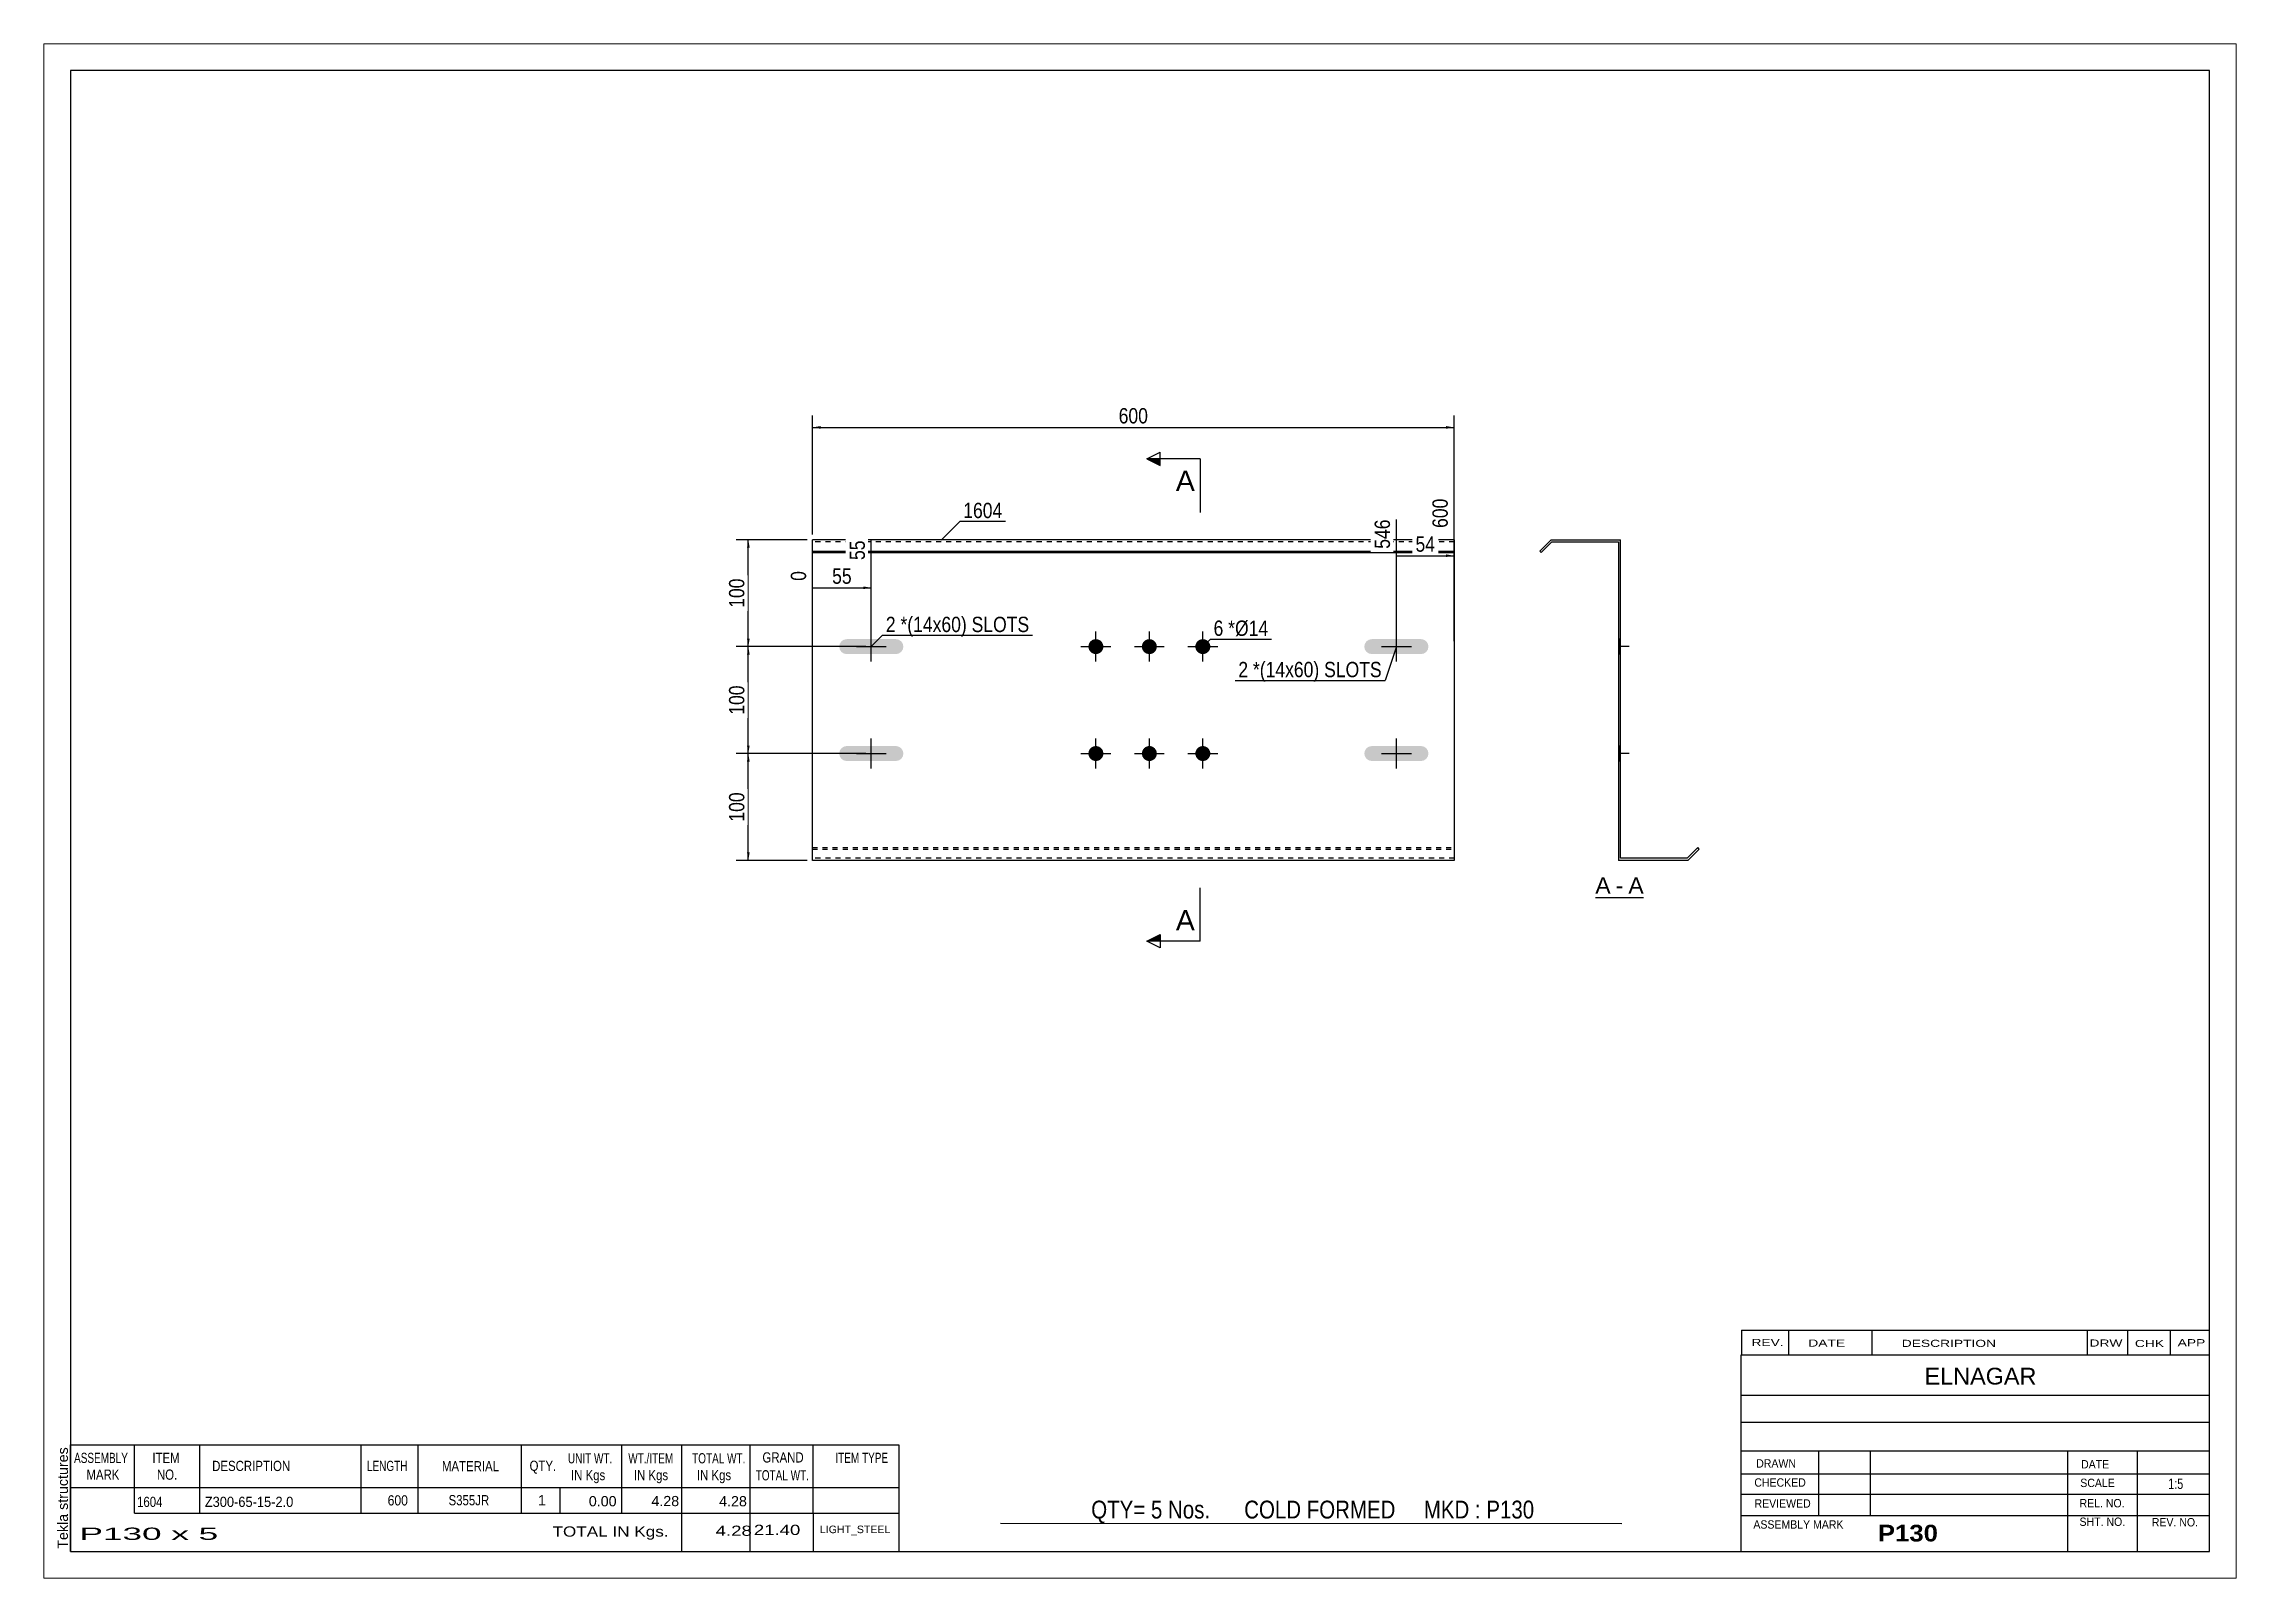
# Paper-space layout 'Layout1' of a CAD drawing. Header units: millimetres. Extents: x 0 to 410, y 0 to 287.
# The model-space entities are those that its viewports show. They can reach past a viewport. Long polylines and large blocks are cut down to what shows.
import ezdxf

# ---------------------------------------------------------------- set-up
doc = ezdxf.new("R2010")
doc.units = ezdxf.units.MM
doc.linetypes.add('DXK_LINE_DOT1', pattern=[1.8814, 0.9407, -0.9407])
doc.layers.add('Viewport layer', color=7, linetype='Continuous', plot=False)
doc.styles.add('Arial', font='ARIAL.TTF', dxfattribs={"height": 0.2})
doc.styles.add('Arial Bold', font='ARIALBD.TTF', dxfattribs={"height": 0.2})
doc.styles.add('Arial Narrow', font='ARIALN.TTF', dxfattribs={"height": 0.2})

# ---------------------------------------------------------------- blocks, each defined once
blk = doc.blocks.new('Unknown-628701822-1200')
at = {"color": 5, "linetype": 'Continuous'}
for p, q in [((261.25, 117.75), (-138.75, 117.75)), ((-138.75, 117.75), (-138.75, -159.25)), ((261.25, -159.25), (261.25, 117.75)), ((-138.75, -159.25), (261.25, -159.25))]:
    blk.add_line(p, q, dxfattribs=at)
at = {"color": 174, "linetype": 'Continuous', "style": 'Arial'}
blk.add_text('Tekla structures', height=1.9102, rotation=90, dxfattribs=at).set_placement((-139.25, -158.75))
blk = doc.blocks.new('Unknown-628701822-12 - 1339')
at = {"color": 7, "linetype": 'Continuous'}
blk.add_line((146.41, -36.95), (155.44, -36.95), dxfattribs=at)
at = {"color": 0, "linetype": 'Continuous'}
blk.add_wipeout([(149.25, -36.2), (149.25, -33), (146.41, -33), (146.41, -36.2)], dxfattribs=at)
blk.add_wipeout([(151.63, -36.2), (151.63, -33), (150.21, -33), (150.21, -36.2)], dxfattribs=at)
at = {"color": 96, "linetype": 'Continuous', "style": 'Arial'}
blk.add_text('A', height=3.06, dxfattribs=at).set_placement((146.41, -36.2))
at = {"color": 0, "linetype": 'Continuous'}
blk.add_wipeout([(155.44, -36.2), (155.44, -33), (152.59, -33), (152.59, -36.2)], dxfattribs=at)
at = {"color": 96, "linetype": 'Continuous', "style": 'Arial'}
for s, p in [('-', (150.21, -36.2)), ('A', (152.59, -36.2))]:
    blk.add_text(s, height=3.06, dxfattribs=at).set_placement(p)
blk = doc.blocks.new('Bolt-628701822-1251 - 1220')
at = {"linetype": 'Continuous'}
for points in [[(15.6, 11.4), (6.4, 11.4), (5.86, 11.29), (5.41, 10.99), (5.11, 10.53), (5, 10), (5.11, 9.46), (5.41, 9.01), (5.86, 8.71), (6.4, 8.6), (15.6, 8.6), (16.14, 8.71), (16.59, 9.01), (16.89, 9.46), (17, 10), (16.89, 10.53), (16.59, 10.99), (16.14, 11.29)], [(15.6, -8.6), (6.4, -8.6), (5.86, -8.71), (5.41, -9.01), (5.11, -9.47), (5, -10), (5.11, -10.54), (5.41, -10.99), (5.86, -11.29), (6.4, -11.4), (15.6, -11.4), (16.14, -11.29), (16.59, -10.99), (16.89, -10.54), (17, -10), (16.89, -9.47), (16.59, -9.01), (16.14, -8.71)]]:
    blk.add_hatch(color=3, dxfattribs=at).paths.add_polyline_path(points)
at = {"color": 3, "linetype": 'Continuous'}
for p, q in [((11, 7.2), (11, 12.8)), ((8.2, 10), (13.8, 10)), ((11, -12.8), (11, -7.2)), ((8.2, -10), (13.8, -10))]:
    blk.add_line(p, q, dxfattribs=at)
blk = doc.blocks.new('Part-628701822-1272 - 1220')
at = {"color": 2, "linetype": 'Continuous'}
for p, q in [((0, -30), (0, 30)), ((120, 30), (0, 30)), ((120, 30), (120, -30)), ((0, 27.88), (120, 27.88)), ((0, 27.6), (120, 27.6)), ((120, -30), (0, -30))]:
    blk.add_line(p, q, dxfattribs=at)
at = {"color": 7, "linetype": 'DXK_LINE_DOT1'}
for p, q in [((120, 29.6), (0, 29.6)), ((0, -27.6), (120, -27.6)), ((0, -27.88), (120, -27.88)), ((120, -29.6), (0, -29.6))]:
    blk.add_line(p, q, dxfattribs=at)
blk = doc.blocks.new('Bolt-628701822-1256 - 1220')
at = {"linetype": 'Continuous'}
for points in [[(113.8, 11.4), (104.6, 11.4), (104.06, 11.29), (103.61, 10.99), (103.31, 10.53), (103.2, 10), (103.31, 9.46), (103.61, 9.01), (104.06, 8.71), (104.6, 8.6), (113.8, 8.6), (114.34, 8.71), (114.79, 9.01), (115.09, 9.46), (115.2, 10), (115.09, 10.53), (114.79, 10.99), (114.34, 11.29)], [(113.8, -8.6), (104.6, -8.6), (104.06, -8.71), (103.61, -9.01), (103.31, -9.47), (103.2, -10), (103.31, -10.54), (103.61, -10.99), (104.06, -11.29), (104.6, -11.4), (113.8, -11.4), (114.34, -11.29), (114.79, -10.99), (115.09, -10.54), (115.2, -10), (115.09, -9.47), (114.79, -9.01), (114.34, -8.71)]]:
    blk.add_hatch(color=3, dxfattribs=at).paths.add_polyline_path(points)
at = {"color": 3, "linetype": 'Continuous'}
for p, q in [((109.2, 7.2), (109.2, 12.8)), ((106.4, 10), (112, 10)), ((109.2, -12.8), (109.2, -7.2)), ((106.4, -10), (112, -10))]:
    blk.add_line(p, q, dxfattribs=at)
blk = doc.blocks.new('Bolt-628701822-1348 - 1220')
at = {"linetype": 'Continuous'}
for points in [[(51.6, 10, -1), (54.4, 10, -1)], [(61.6, 10, -1), (64.4, 10, -1)], [(71.6, 10, -1), (74.4, 10, -1)], [(51.6, -10, -1), (54.4, -10, -1)], [(61.6, -10, -1), (64.4, -10, -1)], [(71.6, -10, -1), (74.4, -10, -1)]]:
    blk.add_hatch(color=3, dxfattribs=at).paths.add_polyline_path(points)
at = {"color": 3, "linetype": 'Continuous'}
for p, q in [((53, 7.2), (53, 12.8)), ((63, 7.2), (63, 12.8)), ((73, 7.2), (73, 12.8)), ((50.2, 10), (55.8, 10)), ((60.2, 10), (65.8, 10)), ((70.2, 10), (75.8, 10)), ((53, -12.8), (53, -7.2)), ((63, -12.8), (63, -7.2)), ((73, -12.8), (73, -7.2)), ((50.2, -10), (55.8, -10)), ((60.2, -10), (65.8, -10)), ((70.2, -10), (75.8, -10))]:
    blk.add_line(p, q, dxfattribs=at)
blk = doc.blocks.new('Bolt-628701822-1343 - 1339')
at = {"linetype": 'Continuous'}
for points in [[(150.72, 11.4), (150.72, 8.6), (151.12, 8.6), (151.12, 11.4)], [(150.72, -8.6), (150.72, -11.4), (151.12, -11.4), (151.12, -8.6)]]:
    blk.add_hatch(color=3, dxfattribs=at).paths.add_polyline_path(points)
at = {"color": 3, "linetype": 'Continuous'}
for p, q in [((151.12, 11.4), (150.72, 11.4)), ((152.72, 10), (150.72, 10)), ((151.12, 8.6), (150.72, 8.6)), ((151.12, -8.6), (150.72, -8.6)), ((152.72, -10), (150.72, -10)), ((151.12, -11.4), (150.72, -11.4))]:
    blk.add_line(p, q, dxfattribs=at)
blk = doc.blocks.new('Bolt-628701822-1342 - 1339')
at = {"linetype": 'Continuous'}
for points in [[(150.72, 11.4), (150.72, 8.6), (151.12, 8.6), (151.12, 11.4)], [(150.72, -8.6), (150.72, -11.4), (151.12, -11.4), (151.12, -8.6)]]:
    blk.add_hatch(color=3, dxfattribs=at).paths.add_polyline_path(points)
at = {"color": 3, "linetype": 'Continuous'}
for p, q in [((151.12, 11.4), (150.72, 11.4)), ((152.72, 10), (150.72, 10)), ((151.12, 8.6), (150.72, 8.6)), ((151.12, -8.6), (150.72, -8.6)), ((152.72, -10), (150.72, -10)), ((151.12, -11.4), (150.72, -11.4))]:
    blk.add_line(p, q, dxfattribs=at)
blk = doc.blocks.new('Bolt-628701822-1408 - 1339')
at = {"linetype": 'Continuous'}
for points in [[(150.72, 11.4), (150.72, 8.6), (151.12, 8.6), (151.12, 11.4)], [(150.72, 11.4), (150.72, 8.6), (151.12, 8.6), (151.12, 11.4)], [(150.72, 11.4), (150.72, 8.6), (151.12, 8.6), (151.12, 11.4)], [(150.72, -8.6), (150.72, -11.4), (151.12, -11.4), (151.12, -8.6)], [(150.72, -8.6), (150.72, -11.4), (151.12, -11.4), (151.12, -8.6)], [(150.72, -8.6), (150.72, -11.4), (151.12, -11.4), (151.12, -8.6)]]:
    blk.add_hatch(color=3, dxfattribs=at).paths.add_polyline_path(points)
at = {"color": 3, "linetype": 'Continuous'}
for p, q in [((151.12, 11.4), (150.72, 11.4)), ((151.12, 11.4), (150.72, 11.4)), ((151.12, 11.4), (150.72, 11.4)), ((152.72, 10), (150.72, 10)), ((152.72, 10), (150.72, 10)), ((152.72, 10), (150.72, 10)), ((151.12, 8.6), (150.72, 8.6)), ((151.12, 8.6), (150.72, 8.6)), ((151.12, 8.6), (150.72, 8.6)), ((151.12, -8.6), (150.72, -8.6)), ((151.12, -8.6), (150.72, -8.6)), ((151.12, -8.6), (150.72, -8.6)), ((152.72, -10), (150.72, -10)), ((152.72, -10), (150.72, -10)), ((152.72, -10), (150.72, -10)), ((151.12, -11.4), (150.72, -11.4)), ((151.12, -11.4), (150.72, -11.4)), ((151.12, -11.4), (150.72, -11.4))]:
    blk.add_line(p, q, dxfattribs=at)
blk = doc.blocks.new('Part-628701822-1344 - 1339')
at = {"color": 2, "linetype": 'Continuous'}
for p, q in [((138.12, 30), (136, 27.88)), ((136.28, 27.6), (138.29, 29.6)), ((138.12, 30), (151.12, 30)), ((138.29, 29.6), (150.72, 29.6)), ((150.72, 29.6), (150.72, -30)), ((151.12, -29.6), (151.12, 30)), ((136, 27.88), (136.28, 27.6)), ((165.56, -27.6), (163.56, -29.6)), ((163.72, -30), (165.84, -27.88)), ((165.84, -27.88), (165.56, -27.6)), ((163.72, -30), (150.72, -30)), ((163.56, -29.6), (151.12, -29.6))]:
    blk.add_line(p, q, dxfattribs=at)
blk = doc.blocks.new('StraightDimension-628701822-1275 - 1220')
at = {"linetype": 'Continuous'}
for points in [[(1.5, 50.75), (0, 51), (1.5, 51.25)], [(118.5, 51.25), (120, 51), (118.5, 50.75)]]:
    blk.add_hatch(color=7, dxfattribs=at).paths.add_polyline_path(points)
at = {"color": 7, "linetype": 'Continuous'}
for p, q in [((0, 31), (0, 53.25)), ((0, 51), (120, 51)), ((120, 31), (120, 53.25))]:
    blk.add_line(p, q, dxfattribs=at)
at = {"color": 0}
blk.add_wipeout([(63.34, 51.15), (63.34, 55.35), (56.66, 55.35), (56.66, 51.15)], dxfattribs=at)
at = {"color": 3, "style": 'Arial Narrow'}
blk.add_text('600', height=2.863, dxfattribs=at).set_placement((57.26, 51.75))
blk = doc.blocks.new('StraightDimension-628701822-1280 - 1220')
at = {"linetype": 'Continuous'}
for points in [[(-12.25, -11.5), (-12, -10), (-11.75, -11.5)], [(-11.75, -28.5), (-12, -30), (-12.25, -28.5)]]:
    blk.add_hatch(color=7, dxfattribs=at).paths.add_polyline_path(points)
at = {"color": 7, "linetype": 'Continuous'}
for p, q in [((10, -10), (-14.25, -10)), ((-12, -30), (-12, -10)), ((-1, -30), (-14.25, -30))]:
    blk.add_line(p, q, dxfattribs=at)
at = {"color": 0}
blk.add_wipeout([(-12.15, -16.66), (-16.35, -16.66), (-16.35, -23.34), (-12.15, -23.34)], dxfattribs=at)
at = {"color": 3, "style": 'Arial Narrow'}
blk.add_text('100', height=2.863, rotation=90.0002, dxfattribs=at).set_placement((-12.75, -22.74))
blk = doc.blocks.new('StraightDimension-628701822-1295 - 1220')
at = {"linetype": 'Continuous'}
for points in [[(-12.25, 8.5), (-12, 10), (-11.75, 8.5)], [(-11.75, -8.5), (-12, -10), (-12.25, -8.5)]]:
    blk.add_hatch(color=7, dxfattribs=at).paths.add_polyline_path(points)
at = {"color": 7, "linetype": 'Continuous'}
for p, q in [((10, 10), (-14.25, 10)), ((-12, -10), (-12, 10)), ((10, -10), (-14.25, -10))]:
    blk.add_line(p, q, dxfattribs=at)
at = {"color": 0}
blk.add_wipeout([(-12.15, 3.34), (-16.35, 3.34), (-16.35, -3.34), (-12.15, -3.34)], dxfattribs=at)
at = {"color": 3, "style": 'Arial Narrow'}
blk.add_text('100', height=2.863, rotation=90.0002, dxfattribs=at).set_placement((-12.75, -2.74))
blk = doc.blocks.new('StraightDimension-628701822-1304 - 1220')
at = {"linetype": 'Continuous'}
for points in [[(-12.25, 28.5), (-12, 30), (-11.75, 28.5)], [(-11.75, 11.5), (-12, 10), (-12.25, 11.5)]]:
    blk.add_hatch(color=7, dxfattribs=at).paths.add_polyline_path(points)
at = {"color": 7, "linetype": 'Continuous'}
for p, q in [((-1, 30), (-14.25, 30)), ((-12, 10), (-12, 30)), ((10, 10), (-14.25, 10))]:
    blk.add_line(p, q, dxfattribs=at)
at = {"color": 0}
blk.add_wipeout([(-12.15, 23.34), (-16.35, 23.34), (-16.35, 16.66), (-12.15, 16.66)], dxfattribs=at)
at = {"color": 3, "style": 'Arial Narrow'}
blk.add_text('100', height=2.863, rotation=90.0002, dxfattribs=at).set_placement((-12.75, 17.26))
blk = doc.blocks.new('StraightDimension-628701822-1311 - 1220')
at = {"linetype": 'Continuous'}
blk.add_hatch(color=7, dxfattribs=at).paths.add_polyline_path([(9.5, 21.25), (11, 21), (9.5, 20.75)])
at = {"color": 7, "linetype": 'Continuous'}
for p, q in [((11, 11), (11, 29.86)), ((0, 11), (0, 24.13)), ((0, 21), (11, 21))]:
    blk.add_line(p, q, dxfattribs=at)
at = {"color": 0, "linetype": 'Continuous'}
blk.add_wipeout([(-0.6, 24.73), (-4.8, 24.73), (-4.8, 21.7), (-0.6, 21.7)], dxfattribs=at)
at = {"color": 0}
blk.add_wipeout([(7.93, 21.15), (7.93, 25.35), (3.07, 25.35), (3.07, 21.15)], dxfattribs=at)
at = {"color": 3, "linetype": 'Continuous', "style": 'Arial Narrow'}
blk.add_text('0', height=2.86, rotation=90.0002, dxfattribs=at).set_placement((-1.2, 22.3))
at = {"color": 0, "linetype": 'Continuous'}
blk.add_wipeout([(10.4, 30.46), (6.2, 30.46), (6.2, 25.6), (10.4, 25.6)], dxfattribs=at)
at = {"color": 3, "linetype": 'Continuous', "style": 'Arial Narrow'}
blk.add_text('55', height=2.863, rotation=90.0002, dxfattribs=at).set_placement((9.8, 26.2))
at = {"color": 3, "style": 'Arial Narrow'}
blk.add_text('55', height=2.863, dxfattribs=at).set_placement((3.67, 21.75))
blk = doc.blocks.new('StraightDimension-628701822-1322 - 1220')
at = {"linetype": 'Continuous'}
blk.add_hatch(color=7, dxfattribs=at).paths.add_polyline_path([(118.5, 27.25), (120, 27), (118.5, 26.75)])
at = {"color": 7, "linetype": 'Continuous'}
for p, q in [((120, 11), (120, 37.68)), ((109.2, 11), (109.2, 33.78)), ((109.2, 27), (120, 27))]:
    blk.add_line(p, q, dxfattribs=at)
at = {"color": 0, "linetype": 'Continuous'}
blk.add_wipeout([(108.6, 34.38), (104.4, 34.38), (104.4, 27.7), (108.6, 27.7)], dxfattribs=at)
at = {"color": 0}
blk.add_wipeout([(117.03, 27.15), (117.03, 31.35), (112.17, 31.35), (112.17, 27.15)], dxfattribs=at)
at = {"color": 3, "linetype": 'Continuous', "style": 'Arial Narrow'}
blk.add_text('546', height=2.863, rotation=90.0002, dxfattribs=at).set_placement((108, 28.3))
at = {"color": 0, "linetype": 'Continuous'}
blk.add_wipeout([(119.4, 38.28), (115.2, 38.28), (115.2, 31.6), (119.4, 31.6)], dxfattribs=at)
at = {"color": 3, "linetype": 'Continuous', "style": 'Arial Narrow'}
blk.add_text('600', height=2.863, rotation=90.0002, dxfattribs=at).set_placement((118.8, 32.2))
at = {"color": 3, "style": 'Arial Narrow'}
blk.add_text('54', height=2.863, dxfattribs=at).set_placement((112.77, 27.75))
blk = doc.blocks.new('CBS_CALLOFF-628701822-1415')
at = {"color": 7, "linetype": 'Continuous'}
blk.add_line((35.13, -153.98), (151.36, -154), dxfattribs=at)
at = {"color": 3, "linetype": 'Continuous', "style": 'Arial Narrow'}
blk.add_text('QTY= 5 Nos.      COLD FORMED     MKD : P130', height=3.3405, dxfattribs=at).set_placement((52.13, -153.09))
blk = doc.blocks.new('CBS_BOM-628701822-1414')
at = {"color": 7, "linetype": 'Continuous'}
for p, q in [((-138.78, -147.28), (-138.78, -139.28)), ((-138.78, -139.28), (16.14, -139.28)), ((-126.78, -147.28), (-126.78, -139.28)), ((-114.59, -147.28), (-114.59, -139.28)), ((-84.43, -147.28), (-84.43, -139.28)), ((-73.75, -147.28), (-73.75, -139.28)), ((-54.43, -147.28), (-54.43, -139.28)), ((-35.63, -147.28), (-35.63, -139.28)), ((-24.42, -147.28), (-24.42, -139.28)), ((-11.63, -147.28), (-11.63, -139.28)), ((0.12, -147.28), (0.12, -139.28)), ((16.14, -139.29), (16.14, -147.27)), ((-138.78, -147.28), (16.14, -147.28)), ((-138.78, -152.08), (-138.78, -147.28)), ((-126.78, -152.08), (-126.78, -147.28)), ((-114.59, -152.08), (-114.59, -147.28)), ((-84.43, -152.08), (-84.43, -147.28)), ((-73.75, -152.08), (-73.75, -147.28)), ((-54.43, -152.08), (-54.43, -147.28)), ((-47.17, -152.08), (-47.17, -147.28)), ((-35.63, -152.08), (-35.63, -147.28)), ((-24.42, -152.08), (-24.42, -147.28)), ((-11.63, -152.08), (-11.63, -147.28)), ((0.14, -152.08), (0.14, -147.28)), ((16.14, -147.28), (16.14, -152.08)), ((-138.78, -159.28), (-138.78, -152.1)), ((-126.78, -152.08), (16.14, -152.08)), ((-24.42, -159.28), (-24.42, -152.1)), ((-11.63, -159.28), (-11.63, -152.1)), ((0.18, -159.28), (0.18, -152.1)), ((16.14, -152.08), (16.14, -159.28)), ((-138.78, -159.28), (16.14, -159.28))]:
    blk.add_line(p, q, dxfattribs=at)
at = {"color": 3, "linetype": 'Continuous', "style": 'Arial'}
for s, height, width, p in [('ASSEMBLY', 1.91, 0.7, (-138.1, -142.71)), ('ITEM', 1.91, 0.8, (-123.45, -142.71)), ('DESCRIPTION', 1.9102, 0.8, (-112.27, -144.21)), ('LENGTH', 1.91, 0.7, (-83.32, -144.21)), ('MATERIAL', 1.91, 0.8, (-69.3, -144.26)), ('QTY.', 1.91, 0.8, (-52.91, -144.18)), ('UNIT WT.', 1.91, 0.7, (-45.74, -142.78)), ('WT./ITEM', 1.91, 0.7, (-34.45, -142.78)), ('TOTAL WT.', 1.91, 0.7, (-22.51, -142.78)), ('GRAND', 1.91, 0.8, (-9.36, -142.62)), ('ITEM TYPE', 1.91, 0.7, (4.28, -142.7)), ('MARK', 1.91, 0.8, (-135.78, -145.84)), ('NO.', 1.91, 0.8, (-122.6, -145.84)), ('IN Kgs', 1.91, 0.8, (-45.16, -145.92)), ('IN Kgs', 1.91, 0.8, (-33.41, -145.92)), ('IN Kgs', 1.91, 0.8, (-21.62, -145.92)), ('TOTAL WT.', 1.91, 0.7, (-10.62, -145.96))]:
    blk.add_text(s, height=height, dxfattribs=dict(at, width=width)).set_placement(p)
at = {"color": 7, "linetype": 'Continuous', "style": 'Arial'}
for s, height, width, p in [('1604', 1.91, 0.8, (-126.32, -150.93)), ('Z300-65-15-2.0', 1.9102, 0.9, (-113.65, -150.93)), ('600', 1.91, 0.85, (-79.45, -150.65)), ('S355JR', 1.91, 0.8, (-68.06, -150.62))]:
    blk.add_text(s, height=height, dxfattribs=dict(at, width=width)).set_placement(p)
for s, p in [('1', (-51.34, -150.62)), ('0.00', (-41.83, -150.81)), ('4.28', (-30.13, -150.78)), ('4.28', (-17.46, -150.81))]:
    blk.add_text(s, height=1.91, dxfattribs=at).set_placement(p)
at = {"color": 6, "linetype": 'Continuous', "style": 'Arial'}
for s, height, width, p in [('P130 x 5', 2.292, 2.05, (-137.06, -157.09)), ('TOTAL IN Kgs.', 1.9102, 1.2, (-48.62, -156.48)), ('4.28', 1.91, 1.3, (-18.1, -156.33)), ('21.40', 1.91, 1.3, (-10.96, -156.17))]:
    blk.add_text(s, height=height, dxfattribs=dict(at, width=width)).set_placement(p)
blk.add_text('LIGHT_STEEL', height=1.4135, dxfattribs=at).set_placement((1.39, -155.83))
blk = doc.blocks.new('CBS_NAME_BLOG-628701822-1416')
at = {"color": 7, "linetype": 'Continuous'}
for p, q in [((173.66, -122.5), (261.18, -122.5)), ((173.66, -159.21), (173.66, -122.5)), ((173.66, -130.04), (261.18, -130.04)), ((173.73, -135.09), (261.25, -135.09)), ((173.66, -140.46), (261.18, -140.46)), ((188.18, -152.57), (188.18, -140.47)), ((197.87, -152.54), (197.87, -140.47)), ((234.78, -159.21), (234.78, -140.48)), ((247.83, -159.21), (247.83, -140.47)), ((173.67, -144.76), (261.25, -144.74)), ((173.66, -148.51), (261.18, -148.51)), ((173.66, -152.55), (261.18, -152.55)), ((173.66, -159.25), (261.25, -159.25))]:
    blk.add_line(p, q, dxfattribs=at)
at = {"color": 3, "linetype": 'Continuous', "style": 'Arial'}
blk.add_text('ELNAGAR', height=3.133, dxfattribs=at).set_placement((207.98, -128.03))
at = {"color": 3, "linetype": 'Continuous'}
for s, height, style, width, p in [('DRAWN', 1.566, 'Arial', 0.9, (176.49, -143.57)), ('DATE', 1.566, 'Arial', 0.9, (237.25, -143.73)), ('CHECKED', 1.566, 'Arial', 0.9, (176.14, -147.14)), ('SCALE', 1.566, 'Arial', 0.9, (237.1, -147.21)), ('1:5', 1.957, 'Arial Narrow', 0.9, (253.55, -147.57)), ('REVIEWED', 1.566, 'Arial', 0.9, (176.18, -151.06)), ('REL. NO.', 1.566, 'Arial', 0.9, (236.96, -151.01)), ('ASSEMBLY MARK', 1.5663, 'Arial', 0.9, (175.96, -154.99)), ('P130', 3.131, 'Arial Bold', 1.1, (199.24, -157.39)), ('SHT. NO.', 1.566, 'Arial', 0.9, (236.96, -154.48)), ('REV. NO.', 1.566, 'Arial', 0.9, (250.48, -154.57))]:
    blk.add_text(s, height=height, dxfattribs=dict(at, style=style, width=width)).set_placement(p)
blk = doc.blocks.new('CBS_REVISION-628701822-1417')
at = {"color": 7, "linetype": 'Continuous'}
for p, q in [((173.74, -117.87), (261.24, -117.87)), ((173.74, -117.87), (173.74, -122.5)), ((182.54, -117.87), (182.54, -122.5)), ((198.13, -117.87), (198.13, -122.44)), ((238.39, -117.87), (238.39, -122.5)), ((245.93, -117.87), (245.93, -122.5)), ((253.88, -117.87), (253.88, -122.5)), ((173.74, -122.5), (261.24, -122.5))]:
    blk.add_line(p, q, dxfattribs=at)
at = {"color": 7, "style": 'Arial Narrow', "width": 1.7}
for s, height, p in [('REV.', 1.326, (175.6, -120.82)), ('DATE', 1.326, (186.23, -120.94)), ('DESCRIPTION', 1.3257, (203.71, -120.99)), ('DRW', 1.326, (238.82, -120.93)), ('CHK', 1.326, (247.31, -121.02)), ('APP', 1.326, (255.31, -120.87))]:
    blk.add_text(s, height=height, dxfattribs=at).set_placement(p)
blk = doc.blocks.new('Mark-628701822-1246 - 1220')
at = {"color": 0}
blk.add_wipeout([(15.55, 12.72), (15.55, 15.72), (13.72, 15.72), (13.72, 12.72)], dxfattribs=at)
blk.add_wipeout([(15.55, 12.72), (15.55, 15.72), (13.72, 15.72), (13.72, 12.72)], dxfattribs=at)
at = {"color": 7, "linetype": 'Continuous'}
blk.add_line((11, 10), (13.12, 12.12), dxfattribs=at)
at = {"color": 0}
blk.add_wipeout([(17.73, 12.72), (17.73, 15.72), (16.45, 15.72), (16.45, 12.72)], dxfattribs=at)
blk.add_wipeout([(17.73, 12.72), (17.73, 15.72), (16.45, 15.72), (16.45, 12.72)], dxfattribs=at)
at = {"color": 3, "style": 'Arial Narrow'}
blk.add_text('2', height=2.86, dxfattribs=at).set_placement((13.72, 12.72))
at = {"color": 0}
blk.add_wipeout([(40.56, 12.72), (40.56, 15.72), (17.73, 15.72), (17.73, 12.72)], dxfattribs=at)
blk.add_wipeout([(40.56, 12.72), (40.56, 15.72), (17.73, 15.72), (17.73, 12.72)], dxfattribs=at)
at = {"color": 7, "linetype": 'Continuous'}
blk.add_line((13.12, 12.12), (41.16, 12.12), dxfattribs=at)
at = {"color": 3, "style": 'Arial Narrow'}
for s, height, p in [('*', 2.86, (16.45, 12.72)), ('(14x60) SLOTS', 2.8633, (17.73, 12.72))]:
    blk.add_text(s, height=height, dxfattribs=at).set_placement(p)
blk = doc.blocks.new('SectionMark-628701822-1332 - 1220')
at = {"linetype": 'Continuous'}
for points in [[(65, 45.1), (65, 43.85), (62.5, 45.1)], [(65, -43.85), (65, -45.1), (62.5, -45.1)]]:
    blk.add_hatch(color=30, dxfattribs=at).paths.add_polyline_path(points)
at = {"color": 30, "linetype": 'Continuous'}
for p, q in [((62.5, 45.1), (65, 46.35)), ((62.5, 45.1), (65, 43.85)), ((65, 43.85), (65, 46.35)), ((62.5, -45.1), (65, -43.85)), ((65, -43.85), (65, -46.35)), ((65, -46.35), (62.5, -45.1))]:
    blk.add_line(p, q, dxfattribs=at)
at = {"color": 0, "linetype": 'Continuous'}
for points in [[(71.5, 39.1), (71.5, 43.1), (67.95, 43.1), (67.95, 39.1)], [(71.5, -43.1), (71.5, -39.1), (67.95, -39.1), (67.95, -43.1)]]:
    blk.add_wipeout(points, dxfattribs=at)
at = {"color": 30, "linetype": 'Continuous'}
for p, q in [((72.5, 45.1), (62.5, 45.1)), ((72.5, 45.1), (72.5, 35.1)), ((72.5, -45.1), (72.5, -35.1)), ((72.5, -45.1), (62.5, -45.1))]:
    blk.add_line(p, q, dxfattribs=at)
at = {"color": 96, "linetype": 'Continuous', "style": 'Arial'}
for p in [(67.95, 39.1), (67.95, -43.1)]:
    blk.add_text('A', height=3.82, dxfattribs=at).set_placement(p)
blk = doc.blocks.new('Mark-628701822-1268 - 1220')
at = {"color": 0}
blk.add_wipeout([(35.5068, 34.0375), (35.5068, 37.0375), (28.1943, 37.0375), (28.1943, 34.0375)], dxfattribs=at)
blk.add_wipeout([(35.5068, 34.0375), (35.5068, 37.0375), (28.1943, 37.0375), (28.1943, 34.0375)], dxfattribs=at)
at = {"color": 7, "linetype": 'Continuous'}
for p, q in [((24.0588, 29.902), (27.5943, 33.4375)), ((27.5943, 33.4375), (36.1068, 33.4375))]:
    blk.add_line(p, q, dxfattribs=at)
at = {"color": 3, "style": 'Arial Narrow'}
blk.add_text('1604', height=2.86328, dxfattribs=at).set_placement((28.1943, 34.0375))
blk = doc.blocks.new('Mark-628701822-1252 - 1220')
at = {"color": 0}
blk.add_wipeout([(81.47, 4.28), (81.47, 7.28), (79.64, 7.28), (79.64, 4.28)], dxfattribs=at)
blk.add_wipeout([(81.47, 4.28), (81.47, 7.28), (79.64, 7.28), (79.64, 4.28)], dxfattribs=at)
blk.add_wipeout([(83.65, 4.28), (83.65, 7.28), (82.37, 7.28), (82.37, 4.28)], dxfattribs=at)
blk.add_wipeout([(83.65, 4.28), (83.65, 7.28), (82.37, 7.28), (82.37, 4.28)], dxfattribs=at)
at = {"color": 3, "style": 'Arial Narrow'}
blk.add_text('2', height=2.86, dxfattribs=at).set_placement((79.64, 4.28))
at = {"color": 0}
blk.add_wipeout([(106.48, 4.28), (106.48, 7.28), (83.65, 7.28), (83.65, 4.28)], dxfattribs=at)
blk.add_wipeout([(106.48, 4.28), (106.48, 7.28), (83.65, 7.28), (83.65, 4.28)], dxfattribs=at)
at = {"color": 7, "linetype": 'Continuous'}
for p in [(109.2, 10), (79.04, 3.68)]:
    blk.add_line(p, (107.08, 3.68), dxfattribs=at)
at = {"color": 3, "style": 'Arial Narrow'}
for s, height, p in [('*', 2.86, (82.37, 4.28)), ('(14x60) SLOTS', 2.8633, (83.65, 4.28))]:
    blk.add_text(s, height=height, dxfattribs=at).set_placement(p)
blk = doc.blocks.new('Mark-628701822-1349 - 1220')
at = {"color": 0}
blk.add_wipeout([(76.84, 12.01), (76.84, 15.01), (75.01, 15.01), (75.01, 12.01)], dxfattribs=at)
blk.add_wipeout([(76.84, 12.01), (76.84, 15.01), (75.01, 15.01), (75.01, 12.01)], dxfattribs=at)
at = {"color": 7, "linetype": 'Continuous'}
blk.add_line((73, 10), (74.41, 11.41), dxfattribs=at)
at = {"color": 0}
blk.add_wipeout([(79.02, 12.01), (79.02, 15.01), (77.74, 15.01), (77.74, 12.01)], dxfattribs=at)
blk.add_wipeout([(79.02, 12.01), (79.02, 15.01), (77.74, 15.01), (77.74, 12.01)], dxfattribs=at)
at = {"color": 3, "style": 'Arial Narrow'}
blk.add_text('6', height=2.86, dxfattribs=at).set_placement((75.01, 12.01))
at = {"color": 0}
blk.add_wipeout([(85.23, 12.01), (85.23, 15.01), (79.02, 15.01), (79.02, 12.01)], dxfattribs=at)
blk.add_wipeout([(85.23, 12.01), (85.23, 15.01), (79.02, 15.01), (79.02, 12.01)], dxfattribs=at)
at = {"color": 7, "linetype": 'Continuous'}
blk.add_line((74.41, 11.41), (85.83, 11.41), dxfattribs=at)
at = {"color": 3, "style": 'Arial Narrow'}
for s, height, p in [('*', 2.86, (77.74, 12.01)), ('Ø14', 2.863, (79.02, 12.01))]:
    blk.add_text(s, height=height, dxfattribs=at).set_placement(p)

msp = doc.modelspace()

# ---------------------------------------------------------------- block references
for name in ['Unknown-628701822-1200', 'Part-628701822-1272 - 1220', 'Part-628701822-1344 - 1339', 'Bolt-628701822-1251 - 1220', 'Bolt-628701822-1348 - 1220', 'Bolt-628701822-1256 - 1220', 'Bolt-628701822-1343 - 1339', 'Bolt-628701822-1342 - 1339', 'Bolt-628701822-1408 - 1339', 'CBS_REVISION-628701822-1417', 'CBS_NAME_BLOG-628701822-1416', 'CBS_BOM-628701822-1414', 'CBS_CALLOFF-628701822-1415']:
    msp.add_blockref(name, (0, 0))

# ---------------------------------------------------------------- next in the draw order: block references
for name in ['StraightDimension-628701822-1275 - 1220', 'StraightDimension-628701822-1280 - 1220', 'Unknown-628701822-12 - 1339']:
    msp.add_blockref(name, (0, 0))

# ---------------------------------------------------------------- next in the draw order: block references
for name in ['SectionMark-628701822-1332 - 1220', 'Mark-628701822-1268 - 1220', 'StraightDimension-628701822-1322 - 1220', 'StraightDimension-628701822-1295 - 1220']:
    msp.add_blockref(name, (0, 0))

# ---------------------------------------------------------------- next in the draw order: block references
for name in ['StraightDimension-628701822-1304 - 1220', 'Mark-628701822-1252 - 1220']:
    msp.add_blockref(name, (0, 0))

# ---------------------------------------------------------------- next in the draw order: block references
for name in ['StraightDimension-628701822-1311 - 1220', 'Mark-628701822-1349 - 1220']:
    msp.add_blockref(name, (0, 0))

# ---------------------------------------------------------------- next in the draw order: block references
msp.add_blockref('Mark-628701822-1246 - 1220', (0, 0))

psp = doc.layouts.get("Layout1")

# ---------------------------------------------------------------- viewports
at = {"layer": 'Viewport layer', "view_target_point": (61.25, -20.75)}
psp.add_viewport(center=(205, 143.5), size=(410, 287), view_center_point=(0, 0), view_height=287, dxfattribs=at)

doc.saveas('drawing.dxf')
